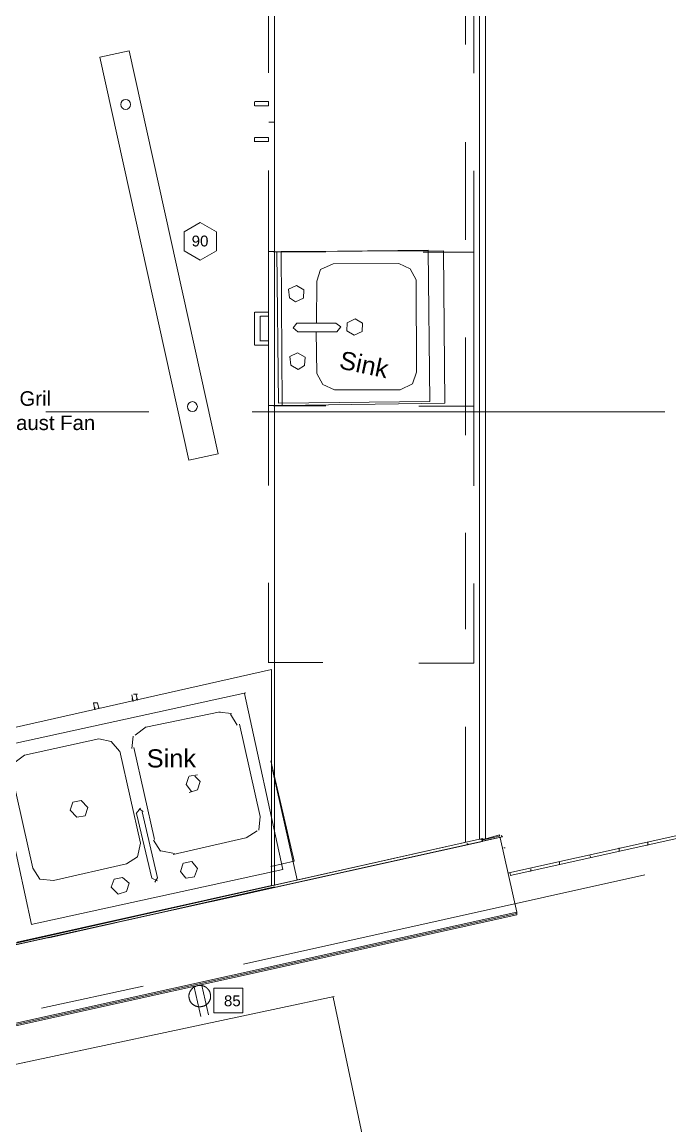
# Model space of a CAD drawing. Header units: inches. Extents: x 0.9 to 36.3, y 0.7 to 23.3.
# Drawn here: x 27.029 to 27.814, y 11.575 to 12.913 of the extents above; entities that cross this region are included whole.
import ezdxf

# ---------------------------------------------------------------- set-up
doc = ezdxf.new("R2010")
doc.units = ezdxf.units.IN
for name, color, linetype, lineweight, true_color in [('Blocks', 7, 'Continuous', 5, 0x9a9c7f), ('Lights', 7, 'Continuous', 5, 0xff0a0a), ('Numbering Lights', 1, 'Continuous', 0, 0xff0000), ('PDF_Geometry', 7, 'Continuous', 9, 0x777777)]:
    doc.layers.add(name, color=color, linetype=linetype, lineweight=lineweight, true_color=true_color)
doc.layers.add('Numbering receptecles', color=170, linetype='Continuous', lineweight=0)
doc.layers.add('Receptacles', color=170, linetype='Continuous', lineweight=0)
doc.styles.get("Standard").update_dxf_attribs({"font": 'arial.ttf'})

msp = doc.modelspace()

# ---------------------------------------------------------------- linework, layer by layer
at = {"layer": 'Blocks', "linetype": 'ByBlock'}
for points in [[(27.3379, 12.6343), (27.3399, 12.4511), (27.5231, 12.4531), (27.5211, 12.6363)], [(27.3444, 12.4484), (27.5413, 12.4509), (27.5397, 12.6358), (27.3431, 12.6349)], [(27.3606, 12.5737), (27.3701, 12.5784), (27.3705, 12.5885), (27.3615, 12.5938), (27.352, 12.589), (27.3532, 12.5786)], [(27.3632, 12.5376), (27.3574, 12.5422), (27.362, 12.548), (27.4094, 12.5481), (27.4152, 12.5435), (27.4106, 12.5377)], [(27.4317, 12.5333), (27.4412, 12.5381), (27.4416, 12.5481), (27.4326, 12.5534), (27.4231, 12.5486), (27.4227, 12.5386)], [(27.3637, 12.4918), (27.3715, 12.4969), (27.372, 12.507), (27.3629, 12.5122), (27.3535, 12.5075), (27.3546, 12.4971)], [(27.0872, 11.9578), (27.0906, 11.9678), (27.1006, 11.9695), (27.1089, 11.9612), (27.1056, 11.9512), (27.0956, 11.9495)], [(27.1372, 11.8645), (27.1456, 11.8562), (27.1556, 11.8595), (27.1589, 11.8695), (27.1506, 11.8762), (27.1406, 11.8745)]]:
    msp.add_lwpolyline(points, close=True, dxfattribs=at)
for points in [[(27.3853, 12.538), (27.3864, 12.487), (27.3937, 12.4736), (27.4076, 12.4673), (27.4872, 12.4674), (27.5022, 12.4744), (27.5069, 12.4886), (27.5068, 12.6004), (27.4995, 12.6138), (27.4856, 12.6201), (27.406, 12.62), (27.3909, 12.613), (27.3862, 12.5987), (27.3857, 12.5481)], [(27.3003, 12.1001), (26.9953, 12.0335)], [(27.0402, 11.8194), (27.3452, 11.886), (27.2986, 12.0993)], [(27.2692, 12.077), (27.1792, 12.0587)], [(27.283, 12.0749), (27.2679, 12.0765)], [(27.2899, 12.0609), (27.2815, 12.0742)], [(27.166, 12.0488), (27.1794, 12.0588)], [(27.3159, 11.9337), (27.3176, 11.9504), (27.2926, 12.0621)], [(27.1472, 12.0295), (27.1372, 12.0412), (27.1222, 12.0445), (27.0322, 12.0245), (27.0206, 12.0162), (27.0172, 11.9995), (27.0422, 11.8878), (27.0506, 11.8745), (27.0672, 11.8729), (27.1556, 11.8928)], [(27.1622, 12.0328), (27.1639, 12.0478)], [(26.9939, 12.0328), (27.0406, 11.8195)], [(27.1691, 11.9013), (27.1725, 11.918), (27.1475, 12.0296)], [(27.1897, 11.9223), (27.1647, 12.034)], [(27.2279, 11.9889), (27.2312, 11.9989)], [(27.2315, 11.999), (27.2416, 12.0007)], [(27.2383, 11.9993), (27.245, 11.9926), (27.2417, 11.9826)], [(27.2346, 11.9806), (27.228, 11.9889)], [(27.2416, 11.9826), (27.2315, 11.9792)], [(27.1675, 11.9537), (27.1725, 11.9604)], [(27.1709, 11.9597), (27.1759, 11.9563)], [(27.1863, 11.8756), (27.1679, 11.9539)], [(27.1899, 11.8709), (27.1932, 11.8759), (27.1748, 11.9559)], [(27.3007, 11.9246), (27.3141, 11.9329)], [(27.1883, 11.9217), (27.1967, 11.9083)], [(27.212, 11.9044), (27.3003, 11.9244)], [(27.1972, 11.9086), (27.2139, 11.9053)], [(27.1557, 11.8929), (27.169, 11.9012)], [(27.2243, 11.8938), (27.2209, 11.8838)], [(27.2346, 11.8956), (27.2246, 11.8939)], [(27.2382, 11.8774), (27.2416, 11.8873), (27.2349, 11.8957)], [(27.2211, 11.8838), (27.2277, 11.8755)], [(27.2281, 11.8756), (27.2381, 11.8773)], [(27.1865, 11.8757), (27.1932, 11.8723)]]:
    msp.add_lwpolyline(points, dxfattribs=at)
at = {"layer": 'Lights', "linetype": 'ByBlock'}
msp.add_lwpolyline([(27.2312, 12.3819), (27.1233, 12.8701), (27.1589, 12.878), (27.2668, 12.3898)], close=True, dxfattribs=at)
for centre in [(27.1546, 12.813), (27.2355, 12.4469)]:
    msp.add_circle(centre, 0.006, dxfattribs=at)
at = {"layer": 'Numbering Lights', "linetype": 'ByBlock', "ltscale": 0.001}
msp.add_lwpolyline([(27.2451, 12.6698), (27.2255, 12.6585), (27.2255, 12.6358), (27.2451, 12.6244), (27.2648, 12.6358), (27.2648, 12.6585)], close=True, dxfattribs=at)
at = {"layer": 'Numbering receptecles', "linetype": 'ByBlock', "ltscale": 0.001}
msp.add_lwpolyline([(27.2616, 11.7422), (27.2966, 11.7422), (27.2966, 11.7124), (27.2616, 11.7124)], close=True, dxfattribs=at)
at = {"layer": 'PDF_Geometry', "linetype": 'ByBlock'}
for points in [[(27.5835, 11.9227), (27.5835, 13.2643), (27.5835, 13.571)], [(27.5839, 13.5711), (27.5905, 13.5711), (27.5905, 13.2644), (27.5905, 11.9228), (27.5839, 11.9228), (27.5905, 11.9228), (27.5905, 13.2594), (27.5905, 13.5694)], [(27.3336, 13.2643), (27.5835, 13.2643), (27.5835, 11.9227), (27.5835, 12.0594)], [(27.3348, 13.2649), (27.3348, 11.8666)], [(27.3279, 13.0448), (27.3279, 12.9481), (27.3279, 12.8515)], [(27.3348, 12.8516), (27.3348, 12.9483), (27.3281, 12.9483), (27.3348, 12.9483), (27.3348, 13.0449)], [(27.5766, 13.0442), (27.5766, 12.9475), (27.5151, 12.9475), (27.5766, 12.9475), (27.5766, 12.8509)], [(27.5663, 13.0023), (27.5663, 12.8856)], [(27.5835, 12.886), (27.5835, 13.0043)], [(27.3348, 12.7916), (27.3281, 12.7916)], [(27.5663, 12.7673), (27.5663, 12.6489)], [(27.5835, 12.6493), (27.5835, 12.7677)], [(27.3279, 12.7331), (27.3279, 12.6348), (27.3279, 12.4482), (27.3279, 12.3515)], [(27.3281, 12.4483), (27.3348, 12.4483), (27.3348, 12.6349), (27.3281, 12.6349), (27.3348, 12.6349), (27.3348, 12.7333)], [(27.5766, 12.7326), (27.5766, 12.6342), (27.5151, 12.6342), (27.5766, 12.6342), (27.5766, 12.4476), (27.5151, 12.4476)], [(27.3106, 12.5612), (27.3106, 12.5212)], [(27.3106, 12.5212), (27.3106, 12.5612)], [(27.3106, 12.5612), (27.3106, 12.5212)], [(27.3106, 12.5212), (27.3106, 12.5612)], [(27.3279, 12.5615), (27.3113, 12.5615)], [(27.3113, 12.5615), (27.3279, 12.5615)], [(27.3279, 12.5615), (27.3113, 12.5615)], [(27.3113, 12.5615), (27.3279, 12.5615)], [(27.3279, 12.5615), (27.3113, 12.5615)], [(27.3113, 12.5615), (27.3279, 12.5615)], [(27.3279, 12.5615), (27.3279, 12.5565)], [(27.3279, 12.5565), (27.3279, 12.5615)], [(27.3279, 12.5615), (27.3279, 12.5565)], [(27.3279, 12.5565), (27.3279, 12.5615)], [(27.3279, 12.5615), (27.3279, 12.5565)], [(27.3279, 12.5565), (27.3279, 12.5615)], [(27.3176, 12.5563), (27.3176, 12.5263)], [(27.3176, 12.5263), (27.3176, 12.5563)], [(27.3176, 12.5563), (27.3176, 12.5263)], [(27.3176, 12.5263), (27.3176, 12.5563)], [(27.3179, 12.5565), (27.3279, 12.5565)], [(27.3179, 12.5565), (27.3279, 12.5565)], [(27.3179, 12.5565), (27.3279, 12.5565)], [(27.3179, 12.5565), (27.3279, 12.5565)], [(27.5663, 12.5306), (27.5663, 12.4122)], [(27.5835, 12.4143), (27.5835, 12.531)], [(27.0578, 12.4405), (27.1828, 12.4405)], [(27.3081, 12.4406), (27.8081, 12.4406)], [(27.3285, 12.4484), (27.3936, 12.4484)], [(27.397, 12.4477), (27.3336, 12.4477)], [(27.51, 12.4476), (27.5766, 12.4476), (27.5766, 12.3509)], [(27.5663, 12.2939), (27.5663, 12.1772)], [(27.5835, 12.1777), (27.5835, 12.296)], [(27.3279, 12.1365), (27.3279, 12.2332)], [(27.5766, 12.2326), (27.5766, 12.1359), (27.51, 12.1359)], [(27.3936, 12.1368), (27.3285, 12.1368)], [(27.023, 11.7982), (27.3314, 11.8665), (27.3314, 12.1282), (26.968, 12.0465), (27.3314, 12.1282), (27.3314, 11.8665)], [(27.5663, 12.0589), (27.5663, 11.9189)], [(27.3306, 12.0179), (27.359, 11.8962), (27.3306, 11.8896)], [(27.3324, 12.007), (27.3625, 11.8737)], [(26.7761, 11.7405), (27.6112, 11.9255)], [(26.7821, 11.7418), (27.587, 11.9201), (26.7804, 11.7418)], [(26.7836, 11.7435), (27.587, 11.9235), (26.7887, 11.7451)], [(26.7935, 11.6493), (27.6285, 11.8343), (27.6085, 11.9243)], [(27.568, 11.9173), (27.5697, 11.9173)], [(27.5853, 11.9228), (27.587, 11.9228)], [(27.5911, 11.9231), (27.6077, 11.9281), (27.6077, 11.9264), (27.586, 11.9214), (27.6077, 11.9264)], [(27.6095, 11.9272), (27.6112, 11.9255), (27.5861, 11.9205)], [(27.6077, 11.9264), (27.6077, 11.9264)], [(27.6077, 11.9264), (27.6077, 11.9264)], [(27.6077, 11.9264), (27.6077, 11.9264)], [(27.6077, 11.9264), (27.6077, 11.9264)], [(27.6077, 11.9264), (27.6077, 11.9264)], [(27.7874, 11.9153), (27.7874, 11.9186)], [(27.6129, 11.9122), (27.6146, 11.9122)], [(27.7183, 11.9007), (27.7166, 11.904)], [(27.7528, 11.9088), (27.7528, 11.9122)], [(27.6803, 11.8918), (27.6803, 11.8951)], [(27.2973, 11.7712), (27.7839, 11.8795)], [(27.6215, 11.8807), (27.6215, 11.8807)], [(27.6215, 11.8807), (27.6215, 11.8807)], [(27.6457, 11.8836), (27.6457, 11.887)], [(27.0615, 11.8033), (27.3348, 11.8649)], [(27.3625, 11.8703), (27.2574, 11.847)], [(26.7935, 11.6493), (27.6285, 11.8343), (27.6285, 11.8327), (27.6285, 11.831), (26.7935, 11.646)], [(27.6285, 11.8327), (27.6285, 11.8327)], [(27.6285, 11.8327), (27.6285, 11.8327)], [(27.6285, 11.8327), (27.6285, 11.8327)], [(27.6285, 11.8327), (27.6285, 11.8327)], [(27.6285, 11.8327), (27.6285, 11.8327)], [(27.1406, 11.8212), (27.0356, 11.7979)], [(27.0525, 11.718), (27.1759, 11.7447)], [(27.4074, 11.732), (26.929, 11.6303)], [(27.0293, 11.1497), (27.5075, 11.2513), (27.406, 11.7313)]]:
    msp.add_lwpolyline(points, dxfattribs=at)
for points in [[(27.3106, 12.8112), (27.3106, 12.8162)], [(27.3279, 12.8115), (27.3179, 12.8115), (27.3279, 12.8115), (27.3279, 12.8165), (27.3179, 12.8165), (27.3279, 12.8165), (27.3113, 12.8165), (27.3279, 12.8165)], [(27.3279, 12.8165), (27.3279, 12.8115)], [(27.3279, 12.8115), (27.3113, 12.8115)], [(27.3106, 12.7679), (27.3106, 12.7729)], [(27.3279, 12.7731), (27.3279, 12.7681), (27.3113, 12.7681), (27.3279, 12.7681), (27.3179, 12.7681), (27.3279, 12.7681), (27.3279, 12.7731), (27.3179, 12.7731)], [(27.3113, 12.7731), (27.3279, 12.7731)], [(27.3279, 12.7681), (27.3279, 12.7731)], [(27.397, 12.6344), (27.3336, 12.6344)], [(27.3106, 12.5612), (27.3106, 12.5212)], [(27.3106, 12.5612), (27.3106, 12.5212)], [(27.3279, 12.5615), (27.3113, 12.5615)], [(27.3279, 12.5615), (27.3279, 12.5565)], [(27.3176, 12.5563), (27.3176, 12.5263)], [(27.3176, 12.5563), (27.3176, 12.5263)], [(27.3279, 12.5565), (27.3179, 12.5565)], [(27.3279, 12.5565), (27.3179, 12.5565)], [(27.3179, 12.5265), (27.3279, 12.5265), (27.3279, 12.5215), (27.3113, 12.5215), (27.3279, 12.5215), (27.3113, 12.5215), (27.3279, 12.5215), (27.3113, 12.5215), (27.3279, 12.5215), (27.3113, 12.5215), (27.3279, 12.5215), (27.3279, 12.5265), (27.3179, 12.5265), (27.3279, 12.5265), (27.3279, 12.5215), (27.3279, 12.5265), (27.3179, 12.5265), (27.3279, 12.5265), (27.3279, 12.5215), (27.3279, 12.5265), (27.3179, 12.5265), (27.3279, 12.5265), (27.3279, 12.5215), (27.3279, 12.5265)], [(27.1639, 12.0895), (27.1622, 12.0978)], [(27.1622, 12.0928), (27.1639, 12.0895)], [(27.164, 12.0986), (27.169, 12.0986)], [(27.1673, 12.0979), (27.169, 12.0912), (27.1673, 12.0929), (27.169, 12.0912)], [(27.6191, 11.8819), (28.5957, 12.0986)], [(27.6206, 11.8786), (28.5957, 12.0953)], [(27.1206, 12.0878), (27.1222, 12.0812), (27.1222, 12.0828), (27.1222, 12.0812), (27.1206, 12.0878), (27.1156, 12.0878), (27.1172, 12.0795), (27.1156, 12.0878)], [(27.1172, 12.0828), (27.1172, 12.0795)], [(27.587, 11.9201), (27.587, 11.9235)], [(27.6199, 11.8823), (27.6215, 11.879)], [(26.7935, 11.6477), (27.6285, 11.8327)]]:
    msp.add_lwpolyline(points, close=True, dxfattribs=at)
at = {"layer": 'Receptacles', "linetype": 'ByBlock'}
for points in [[(27.2458, 11.7079), (27.2375, 11.7436)], [(27.2551, 11.7101), (27.2469, 11.7454)]]:
    msp.add_lwpolyline(points, dxfattribs=at)
msp.add_rational_spline([(27.2417, 11.7453), (27.245, 11.7461), (27.2485, 11.7456), (27.2514, 11.7437), (27.2544, 11.7419), (27.2564, 11.739), (27.2572, 11.7356), (27.2589, 11.7284), (27.2547, 11.7217), (27.2475, 11.7201), (27.2403, 11.7184), (27.2333, 11.7225), (27.2316, 11.7297), (27.23, 11.7365), (27.2344, 11.7436), (27.2417, 11.7453)], [1, 0.948448710105, 0.948448710105, 1, 0.948448710105, 0.948448710105, 1, 1, 1, 1, 1, 1, 1, 1, 1, 1], degree=3, knots=[0, 0, 0, 0, 0.79168, 0.79168, 0.79168, 1.583359, 1.583359, 1.583359, 2.583359, 2.583359, 2.583359, 3.583359, 3.583359, 3.583359, 4.583359, 4.583359, 4.583359, 4.583359], dxfattribs=at)

# ---------------------------------------------------------------- texts
at = {"layer": 'Blocks', "linetype": 'ByBlock'}
msp.add_text('Sink', height=0.02184, rotation=348.0903, dxfattribs=at).set_placement((27.4122, 12.4934))
msp.add_text('Sink', height=0.02198, dxfattribs=at).set_placement((27.1802, 12.0097))
at = {"layer": 'Blocks', "linetype": 'ByBlock', "insert": (26.9288, 12.4655), "char_height": 0.017627, "attachment_point": 1}
msp.add_mtext('Flat Top Gril^Jwith Exhaust Fan', dxfattribs=at)
at = {"layer": 'Numbering Lights', "linetype": 'ByBlock', "ltscale": 0.001}
msp.add_text('90', height=0.01309, dxfattribs=at).set_placement((27.2346, 12.641))
at = {"layer": 'Numbering receptecles', "linetype": 'ByBlock', "ltscale": 0.001}
msp.add_text('85', height=0.01309, dxfattribs=at).set_placement((27.2737, 11.7204))

doc.saveas('drawing.dxf')
